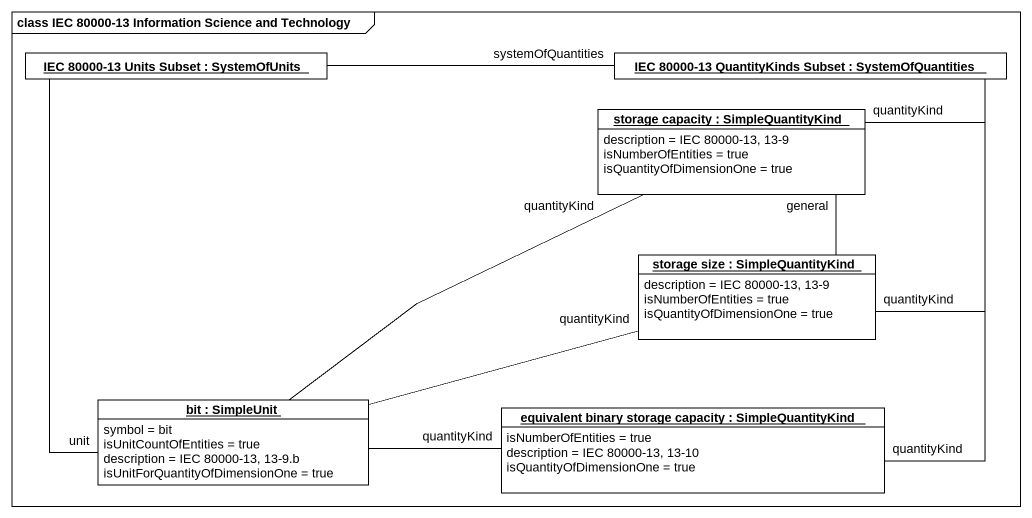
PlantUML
@startuml
mainframe class IEC 80000-13 Information Science and Technology
hide circle
hide empty members
object "IEC 80000-13 Units Subset : SystemOfUnits" as IEC_80000_13_Units_Subset #FFFFFF
object "IEC 80000-13 QuantityKinds Subset : SystemOfQuantities" as IEC_80000_13_QuantityKinds #FFFFFF
object "storage capacity : SimpleQuantityKind" as storage_capacity #FFFFFF {
  description = IEC 80000-13, 13-9
  isNumberOfEntities = true
  isQuantityOfDimensionOne = true
}
object "storage size : SimpleQuantityKind" as storage_size #FFFFFF {
  description = IEC 80000-13, 13-9
  isNumberOfEntities = true
  isQuantityOfDimensionOne = true
}
object "bit : SimpleUnit" as bit #FFFFFF {
  symbol = bit
  isUnitCountOfEntities = true
  description = IEC 80000-13, 13-9.b
  isUnitForQuantityOfDimensionOne = true
}
object "equivalent binary storage capacity : SimpleQuantityKind" as equivalent_binary_storage #FFFFFF {
  isNumberOfEntities = true
  description = IEC 80000-13, 13-10
  isQuantityOfDimensionOne = true
}
IEC_80000_13_QuantityKinds -left- IEC_80000_13_Units_Subset : systemOfQuantities
storage_capacity -up- IEC_80000_13_QuantityKinds : quantityKind
storage_size -up- IEC_80000_13_QuantityKinds : quantityKind
storage_size -up- storage_capacity : general
bit -up- IEC_80000_13_Units_Subset : unit
bit -right- storage_capacity : quantityKind
bit -right- storage_size : quantityKind
bit -right- equivalent_binary_storage : quantityKind
equivalent_binary_storage -up- IEC_80000_13_QuantityKinds : quantityKind
@enduml
